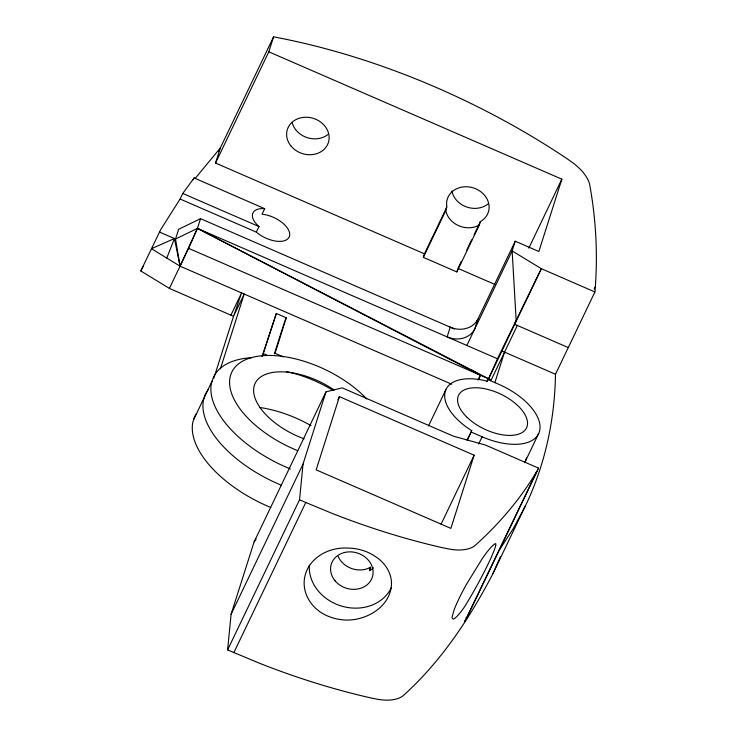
<?xml version="1.0" encoding="UTF-8"?>
<svg xmlns="http://www.w3.org/2000/svg" width="737" height="737" viewBox="0 0 737 737"><rect width="100%" height="100%" fill="white"/><g stroke="black" fill="none" stroke-linecap="round" stroke-linejoin="round"><path stroke-width="1.11" d="M218.806 151.14L273.565 36.85A431.412 220.87 25.6 0 1 565.519 157.654L573.211 163.07A43.861 22.46 25.6 0 1 589.572 183.992C596.122 219.543 598.02 255.96 594.916 291.972L555.486 374.267C554.768 419.565 545.104 464.936 525.426 505.84L492.924 573.681C469.69 618.242 441.435 660.997 404.042 694.908A43.898 22.479 25.6 0 1 375.483 698.879L369.688 697.672A431.477 220.907 25.6 0 1 260.391 663.613L227.613 649.914L231.086 614.28L254.09 541.971L325.994 391.826L342.226 387.855L453.283 436.129L485.314 445.001L538.517 468.124L466.585 618.26L465.775 617.938M227.613 649.914L299.544 499.769L303.008 464.135L325.994 391.826M495.688 545.527L495.826 544.33A43.925 3.667 -61.5 0 0 494.297 544.293L492.952 545.38A45.095 5.62 -60.1 0 0 482.247 558.637L465.876 585.335A42.202 5.26 -60.1 0 0 454.093 609.923L452.131 616.998L452.168 618.269L453.292 619.08A45.095 5.62 -60.1 0 0 461.519 610.991L463.859 607.822A43.925 3.667 -61.5 0 0 471.173 595.791L473.78 591.249A42.764 3.574 -61.5 0 0 495.706 545.491M423.342 257.36L445.802 210.487L446.733 206.038A21.539 18.453 17.6 0 1 474.591 188.322L477.069 189.4A21.539 18.453 17.6 0 1 481.279 221.054L480.432 221.515L479.308 225.043L456.848 271.925L423.342 257.36L424.457 253.832L215.526 163.034L220.28 148.063L195.213 178.336M213.887 378.099L233.546 316.293L169.399 288.416L188.589 248.341L197.442 228.387L200.538 218.668L454.379 328.978M215.526 163.034L268.802 51.82L273.565 36.85M220.409 368.859L244.205 294.045L233.546 316.293L241.57 292.911L230.921 315.15M276.338 313.455L262.215 356.487L276.338 313.455L286.306 317.785L275.03 353.281L283.395 356.92M274.376 353.907L284.629 321.645M339.416 396.653L316.164 469.856L450.869 528.392L474.131 455.199L339.416 396.653L337.933 399.74M456.848 271.925L457.695 269.281M338.154 556.38A21.539 18.453 17.6 0 0 348.785 567.315L351.254 568.393A21.539 18.453 17.6 0 0 369.246 567.941L370.573 567.214L369.449 570.742L370.296 570.272A21.539 18.453 17.6 0 0 373.438 567.748M268.802 51.82L561.852 179.174L538.867 251.483L515.227 241.211L512.141 250.93L466.843 345.469M478.939 379.518L480.331 375.151L470.713 369.55M471.21 432.057L471.671 430.629A52.53 26.891 25.6 0 1 445.351 391.08A52.53 26.891 25.6 0 1 487.378 381.222L487.894 379.583L498.802 384.327A53.396 27.333 25.6 0 1 539.337 431.808A53.396 27.333 25.6 0 1 482.127 436.801L471.21 432.057L467.267 440.293M494.849 382.669L504.55 352.12L501.925 350.978M464.936 620.582L464.374 622.35L538.517 468.124M166.783 258.07L174.439 238.548L151.435 248.71L180.058 266.177L451.781 384.244M500.368 556.803L492.924 573.681M188.589 248.341L488.603 378.79L497.475 358.772L541.354 268.692L512.141 250.93L516.121 319.849L514.712 324.298L568.273 347.578M174.439 238.548L180.058 266.177L197.442 228.387L497.475 358.772M169.399 288.416L140.785 270.949L160.804 229.437L180.095 199.027L182.758 193.463L194.117 177.93L264.675 208.682A21.539 11.027 25.6 0 0 258.991 226.554L256.329 232.118L180.095 199.027M193.223 179.782L194.117 177.93M264.675 208.682L262.013 214.246A21.539 11.027 25.6 0 1 286.85 227.337A21.539 11.027 25.6 0 1 282.464 241.174A21.539 11.027 25.6 0 1 256.338 232.109M193.739 419.427L212.385 380.504M284.97 320.567L286.306 317.785M231.086 614.28L303.008 464.135M424.457 253.832L446.917 206.959M233.85 652.632L305.791 502.487L332.323 513.468A431.477 220.907 25.6 0 0 441.62 547.527L450.464 549.295A43.898 22.479 25.6 0 0 474.536 545.951C498.534 524.551 519.788 499.833 536.306 472.205M461.39 261.267L457.972 268.397L494.868 284.436M466.761 250.055L471.643 239.866M474.084 234.771L480.432 221.515M476.517 322.005L515.227 241.211M428.492 425.968L445.83 389.781M369.596 569.25L370.573 567.214M528.798 248.166L561.852 179.174M477.963 380.089L480.331 375.151L197.442 228.387L175.526 239.018L159.432 232.026M486.899 381.637L487.894 379.583M197.442 228.387L488.603 378.79L541.354 268.692L594.916 291.972M517.337 325.432L491.238 379.923L488.603 378.79M467.212 439.934L471.671 430.629M478.672 444.006L482.127 436.801M441.076 524.191L474.131 455.199M594.169 289.088L595.164 287.015M525.398 461.215L538.719 433.411M525.426 505.84L513.265 528.641L499.087 550.419M140.785 270.949L142.149 268.369A1749.942 895.916 25.6 0 1 143.31 266.379M208.11 389.698L205.347 394.175L203.44 400.2A97.606 49.969 25.6 0 0 281.433 485.241M196.346 413.733L194.697 416.414L192.781 422.439A97.606 49.969 25.6 0 0 270.774 507.48M254.09 541.971L256.098 539.18M479.308 225.043L477.981 225.771A21.539 18.453 17.6 0 1 459.999 226.222L457.52 225.154A21.539 18.453 17.6 0 1 446.088 211.915L445.802 210.487M200.538 218.668L178.612 229.299L175.526 239.018L180.058 266.177M182.758 193.463L258.991 226.554M504.55 352.12L555.486 374.267M263.551 353.705L267.688 355.501M299.544 499.769L305.791 502.487M286.463 371.623A78.96 40.424 25.6 0 1 332.921 390.352M391.292 587.758A43.114 36.933 17.6 0 1 342.465 606.348A43.114 36.933 17.6 0 1 309.319 565.076M290.452 468.981A97.662 49.996 25.6 0 1 211.381 383.498L213.343 377.491A97.662 49.996 25.6 0 1 251.538 357.703M297.748 450.694A83.327 42.663 25.6 0 1 239.092 363.433A83.327 42.663 25.6 0 1 366.777 398.966M304.151 438.837A57.422 29.397 25.6 0 1 255.905 381.941A57.422 29.397 25.6 0 1 334.211 390.039M260.078 407.533A81.835 41.898 25.6 0 1 311.032 425.627M488.29 203.744A21.539 18.453 17.6 0 1 466.585 206.977A21.539 18.453 17.6 0 1 451.901 190.947M328.306 134.217A21.539 18.453 17.6 0 1 307.458 137.736A21.539 18.453 17.6 0 1 292.267 122.987M526.448 457.926A53.396 27.333 25.6 0 1 524.587 462.735M391.504 583.409C391.163 606.615 366.114 621.125 344.879 620.02A44.358 36.988 -0.2 0 1 319.775 611.682L315.805 608.467A43.087 36.454 6.6 0 1 307.191 569.637A43.087 36.454 6.6 0 1 344.75 547.978L350.213 548.153A44.358 36.988 -0.2 0 1 375.317 556.49C384.502 562.285 391.439 572.299 391.504 583.409M450.224 327.182L447.138 336.901A21.539 18.453 17.6 0 0 474.84 328.785L477.926 319.066A21.539 18.453 17.6 0 1 450.224 327.182M335.049 580.765A21.539 18.453 17.6 0 0 371.54 579.171A21.539 18.453 17.6 0 0 348.896 551.875A21.539 18.453 17.6 0 0 335.049 580.765M291.097 146.147A21.539 18.453 17.6 0 0 327.587 144.553A21.539 18.453 17.6 0 0 304.934 117.257A21.539 18.453 17.6 0 0 291.097 146.147M466.503 416.774A37.688 19.291 25.6 0 0 525.813 429.146A37.688 19.291 25.6 0 0 485.351 388.86A37.688 19.291 25.6 0 0 466.503 416.774"/></g></svg>
